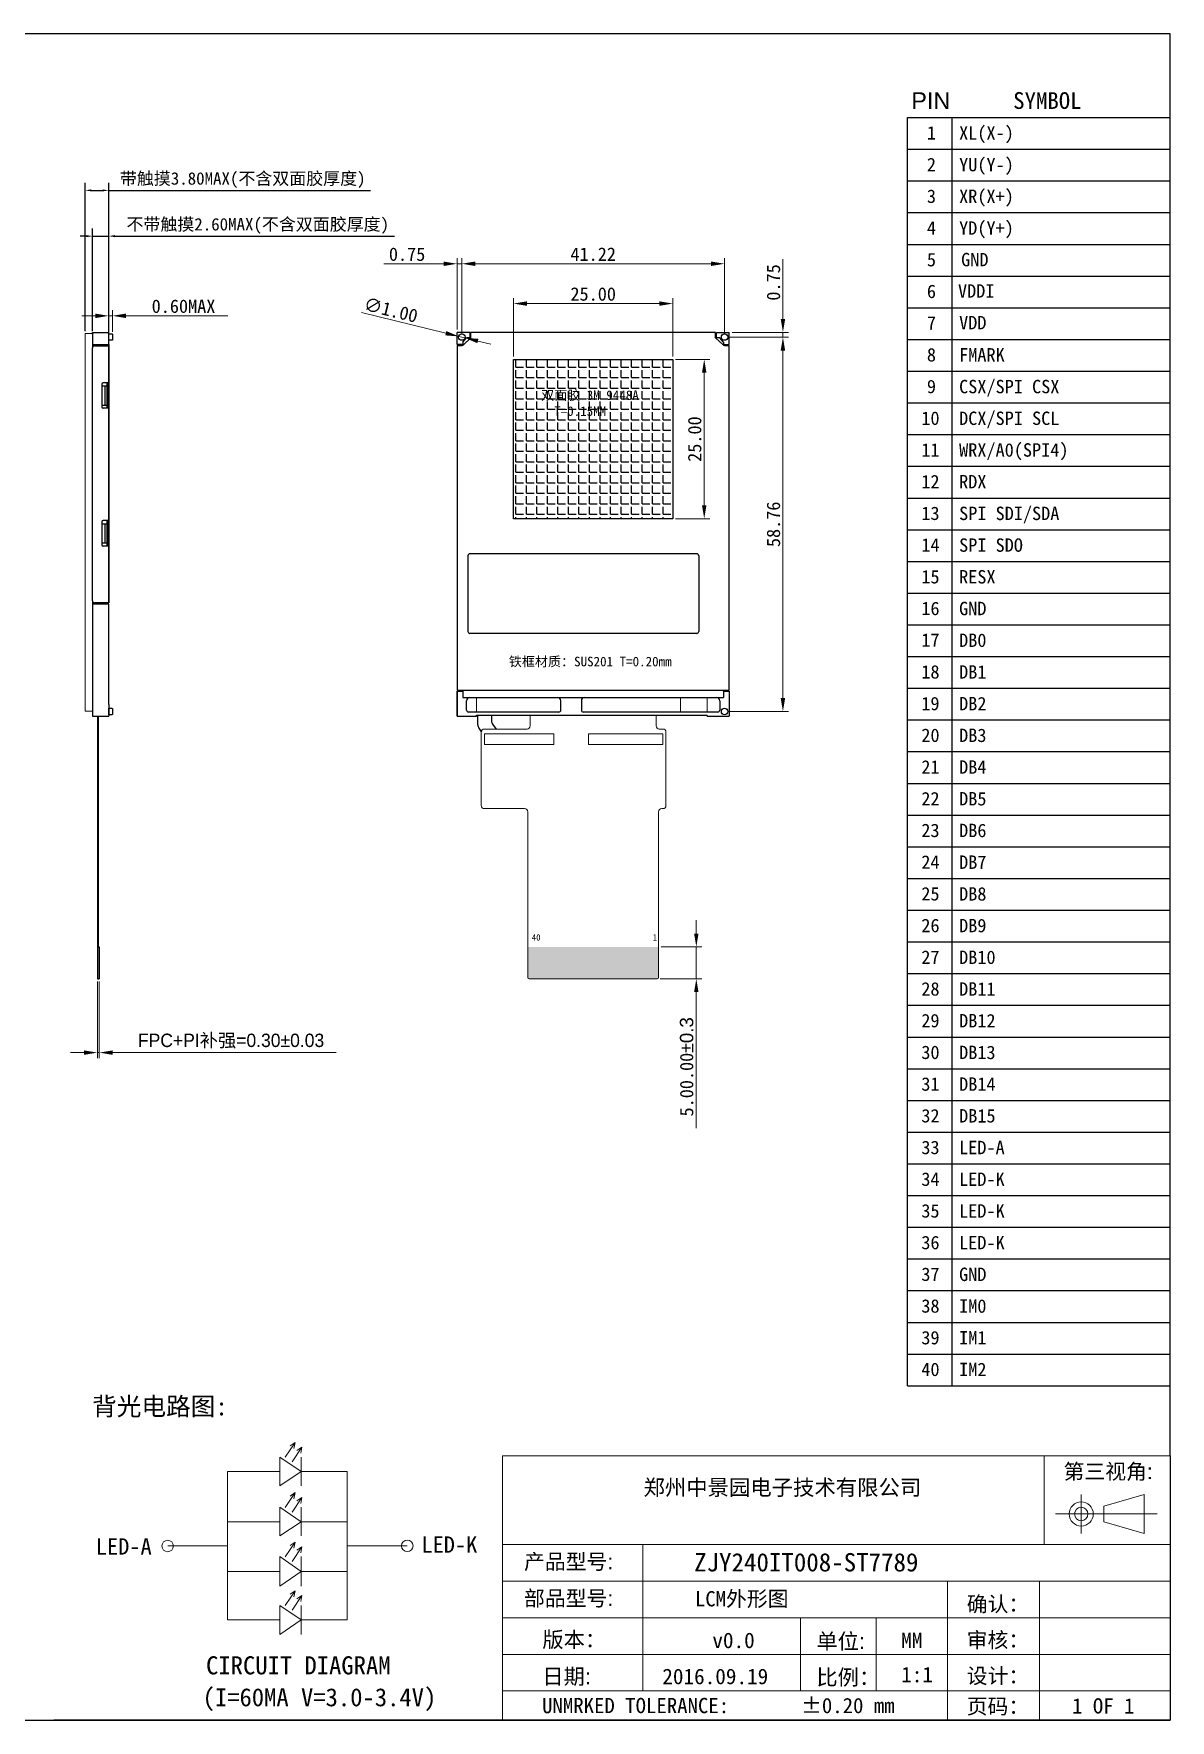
# Model space of a CAD drawing. Header units: millimetres. Extents: x 2512 to 2830, y -3152 to -2887.
# Drawn here: x 2651.6 to 2829.9, y -3151.7 to -2887 of the extents above; entities that cross this region are included whole.
import ezdxf

# ---------------------------------------------------------------- set-up
doc = ezdxf.new("R2010")
doc.units = ezdxf.units.MM
for name, color, linetype, lineweight in [('BL', 7, 'Continuous', 13), ('DIM', 3, 'Continuous', 13), ('面版', 41, 'Continuous', 9)]:
    doc.layers.add(name, color=color, linetype=linetype, lineweight=lineweight)
for name, color, linetype in [('SHADING TAPE', 42, 'Continuous'), ('标注', 3, 'Continuous'), ('铁框', 190, 'Continuous')]:
    doc.layers.add(name, color=color, linetype=linetype)
doc.styles.add('ROMANS', font='')
doc.styles.get("Standard").update_dxf_attribs({"font": ''})
doc.styles.add('WMF-宋体3', font='')
doc.styles.add('仿宋', font='')
doc.styles.add('宋体', font='')
doc.styles.add('普耐', font='simhei.ttf')
doc.styles.add('样式 1', font='arial.ttf')
doc.styles.get('ROMANS').set_extended_font_data('KaiTi_GB2312')
doc.styles.get('Standard').set_extended_font_data('KaiTi_GB2312')
doc.styles.get('WMF-宋体3').set_extended_font_data('SimSun', bold=True)
doc.styles.get('仿宋').set_extended_font_data('仿宋_GB2312')
doc.styles.get('宋体').set_extended_font_data('SimSun')
doc.dimstyles.new('STANDARDA', dxfattribs={"dimscale": 6.5, "dimtxt": 0.3, "dimasz": 0.15, "dimexe": 0.18, "dimexo": 0.0625, "dimgap": 0.05, "dimtad": 1, "dimzin": 0, "dimdsep": 46, "dimtxsty": 'Standard', "dimcen": 0, "dimadec": 0, "dimazin": 0, "dimtfac": 1, "dimtmove": 0, "dimatfit": 3, "dimfxl": 1, "dimtolj": 1, "dimtzin": 0, "dimarcsym": 0})
doc.dimstyles.new('SVA', dxfattribs={"dimscale": 0.7, "dimtxt": 3, "dimasz": 3, "dimexe": 1.25, "dimexo": 0.625, "dimtad": 1, "dimzin": 1, "dimdsep": 46, "dimtxsty": 'Standard', "dimcen": 3, "dimazin": 0, "dimtfac": 1, "dimtmove": 0, "dimatfit": 3, "dimfxl": 1, "dimlwd": 13, "dimlwe": 13, "dimarcsym": 0})

# ---------------------------------------------------------------- blocks, each defined once
blk = doc.blocks.new('*D77')
at = {"layer": 'Defpoints', "color": 0, "transparency": 16777216}
for p in [(2663.94, -2931.24), (2663.34, -2933.84), (2663.94, -2934.19)]:
    blk.add_point(p, dxfattribs=at)
at = {"layer": '铁框', "color": 0, "lineweight": 13, "transparency": 16777216}
for p, q in [((2663.34, -2933.4), (2663.34, -2930.36)), ((2663.94, -2933.75), (2663.94, -2930.36)), ((2661.24, -2931.24), (2659.14, -2931.24)), ((2663.34, -2931.24), (2663.94, -2931.24)), ((2666.04, -2931.24), (2682.02, -2931.24))]:
    blk.add_line(p, q, dxfattribs=at)
at = {"layer": '铁框', "color": 0, "transparency": 16777216}
for points in [[(2661.24, -2930.89), (2661.24, -2931.59), (2663.34, -2931.24)], [(2666.04, -2930.89), (2666.04, -2931.59), (2663.94, -2931.24)]]:
    blk.add_solid(points, dxfattribs=at)
at = {"layer": '铁框', "color": 3, "transparency": 16777216, "insert": (2675.08, -2929.75), "char_height": 2.1, "attachment_point": 5}
blk.add_mtext('0.60MAX', dxfattribs=at)
blk = doc.blocks.new('*D90')
at = {"layer": 'Defpoints', "color": 0, "transparency": 16777216}
for p in [(2663.34, -2918.73), (2660.79, -2934.06), (2663.34, -2934.58)]:
    blk.add_point(p, dxfattribs=at)
at = {"layer": 'DIM', "color": 0, "lineweight": -2, "transparency": 16777216}
for p, q in [((2659.82, -2918.73), (2658.84, -2918.73)), ((2660.79, -2933.66), (2660.79, -2917.56)), ((2660.79, -2918.73), (2663.34, -2918.73)), ((2663.34, -2934.17), (2663.34, -2917.56)), ((2664.32, -2918.73), (2708.17, -2918.73))]:
    blk.add_line(p, q, dxfattribs=at)
at = {"layer": 'DIM', "color": 0, "transparency": 16777216}
for points in [[(2659.82, -2918.57), (2659.82, -2918.9), (2660.79, -2918.73)], [(2664.32, -2918.57), (2664.32, -2918.9), (2663.34, -2918.73)]]:
    blk.add_solid(points, dxfattribs=at)
at = {"layer": 'DIM', "color": 0, "transparency": 16777216, "insert": (2686.73, -2917.13), "char_height": 1.95, "attachment_point": 5, "style": '宋体'}
blk.add_mtext('\\A1;不带触摸2.60MAX({\\fSimSun|b0|i0|c134|p54;不含双面胶厚度})', dxfattribs=at)
blk = doc.blocks.new('*D91')
at = {"layer": 'Defpoints', "color": 0, "transparency": 16777216}
for p in [(2663.34, -2911.55), (2659.64, -2934.05), (2663.34, -2934.05)]:
    blk.add_point(p, dxfattribs=at)
at = {"layer": 'DIM', "color": 0, "lineweight": -2, "transparency": 16777216}
for p, q in [((2659.64, -2933.65), (2659.64, -2910.38)), ((2660.62, -2911.55), (2662.37, -2911.55)), ((2663.34, -2933.65), (2663.34, -2910.38)), ((2663.34, -2911.55), (2704.42, -2911.55))]:
    blk.add_line(p, q, dxfattribs=at)
at = {"layer": 'DIM', "color": 0, "transparency": 16777216}
for points in [[(2660.62, -2911.39), (2660.62, -2911.71), (2659.64, -2911.55)], [(2662.37, -2911.39), (2662.37, -2911.71), (2663.34, -2911.55)]]:
    blk.add_solid(points, dxfattribs=at)
at = {"layer": 'DIM', "color": 0, "transparency": 16777216, "insert": (2684.37, -2909.94), "char_height": 1.95, "attachment_point": 5, "style": '宋体'}
blk.add_mtext('\\A1;带触摸3.80MAX({\\fSimSun|b0|i0|c134|p54;不含双面胶厚度)}', dxfattribs=at)
blk = doc.blocks.new('*D107')
at = {"layer": 'Defpoints', "color": 0, "transparency": 16777216}
for p in [(2749.61, -3030.3), (2749.41, -3035.3), (2755.54, -3035.3)]:
    blk.add_point(p, dxfattribs=at)
at = {"layer": '铁框', "color": 0, "lineweight": 13, "transparency": 16777216}
for p, q in [((2755.54, -3028.2), (2755.54, -3026.1)), ((2750.05, -3030.3), (2756.41, -3030.3)), ((2755.54, -3030.3), (2755.54, -3035.3)), ((2749.85, -3035.3), (2756.41, -3035.3)), ((2755.54, -3037.4), (2755.54, -3058.75))]:
    blk.add_line(p, q, dxfattribs=at)
at = {"layer": '铁框', "color": 0, "transparency": 16777216}
for points in [[(2755.19, -3028.2), (2755.89, -3028.2), (2755.54, -3030.3)], [(2755.19, -3037.4), (2755.89, -3037.4), (2755.54, -3035.3)]]:
    blk.add_solid(points, dxfattribs=at)
at = {"layer": '铁框', "color": 3, "transparency": 16777216, "insert": (2754.03, -3049.12), "char_height": 2.1, "attachment_point": 5, "rotation": 90}
blk.add_mtext('5.00.00{\\f@Dotum|b0|i0|c0|p34;%%P\\fArial|b0|i0|c0|p32;0.3}', dxfattribs=at)
blk = doc.blocks.new('*D108')
at = {"layer": 'Defpoints', "color": 0, "transparency": 16777216}
for p in [(2661.56, -3035.3), (2661.86, -3035.3), (2661.86, -3046.89)]:
    blk.add_point(p, dxfattribs=at)
at = {"layer": '铁框', "color": 0, "lineweight": 13, "transparency": 16777216}
for p, q in [((2661.56, -3035.73), (2661.56, -3047.76)), ((2661.86, -3035.73), (2661.86, -3047.76)), ((2659.46, -3046.89), (2657.36, -3046.89)), ((2661.56, -3046.89), (2661.86, -3046.89)), ((2663.96, -3046.89), (2699.02, -3046.89))]:
    blk.add_line(p, q, dxfattribs=at)
at = {"layer": '铁框', "color": 0, "transparency": 16777216}
for points in [[(2659.46, -3046.54), (2659.46, -3047.24), (2661.56, -3046.89)], [(2663.96, -3046.54), (2663.96, -3047.24), (2661.86, -3046.89)]]:
    blk.add_solid(points, dxfattribs=at)
at = {"layer": '铁框', "color": 3, "transparency": 16777216, "insert": (2682.54, -3045.09), "char_height": 2.1, "attachment_point": 5}
blk.add_mtext('{\\f@Dotum|b0|i0|c0|p34;FPC+PI\\fSimSun|b0|i0|c134|p2;补强\\f@Dotum|b0|i0|c0|p34;=\\f@Dotum|b0|i0|c134|p34;0.30\\f@Dotum|b0|i0|c0|p34;%%P0.03}', dxfattribs=at)
blk = doc.blocks.new('*D109')
at = {"layer": 'Defpoints', "color": 0, "transparency": 16777216}
for p in [(2759.97, -2923.07), (2718.75, -2934.59), (2759.97, -2934.59)]:
    blk.add_point(p, dxfattribs=at)
at = {"layer": '铁框', "color": 0, "lineweight": 13, "transparency": 16777216}
for p, q in [((2718.75, -2934.15), (2718.75, -2922.19)), ((2759.97, -2934.15), (2759.97, -2922.19)), ((2720.85, -2923.07), (2757.87, -2923.07))]:
    blk.add_line(p, q, dxfattribs=at)
at = {"layer": '铁框', "color": 0, "transparency": 16777216}
for points in [[(2720.85, -2922.72), (2720.85, -2923.42), (2718.75, -2923.07)], [(2757.87, -2922.72), (2757.87, -2923.42), (2759.97, -2923.07)]]:
    blk.add_solid(points, dxfattribs=at)
at = {"layer": '铁框', "color": 3, "transparency": 16777216, "insert": (2739.36, -2921.58), "char_height": 2.1, "attachment_point": 5}
blk.add_mtext('41.22', dxfattribs=at)
blk = doc.blocks.new('*D110')
at = {"layer": 'Defpoints', "color": 0, "transparency": 16777216}
for p in [(2759.97, -2934.59), (2759.97, -2993.35), (2769.13, -2993.35)]:
    blk.add_point(p, dxfattribs=at)
at = {"layer": '铁框', "color": 0, "lineweight": 13, "transparency": 16777216}
for p, q in [((2760.41, -2934.59), (2770.01, -2934.59)), ((2769.13, -2936.69), (2769.13, -2991.25)), ((2760.41, -2993.35), (2770.01, -2993.35))]:
    blk.add_line(p, q, dxfattribs=at)
at = {"layer": '铁框', "color": 0, "transparency": 16777216}
for points in [[(2768.78, -2936.69), (2769.48, -2936.69), (2769.13, -2934.59)], [(2768.78, -2991.25), (2769.48, -2991.25), (2769.13, -2993.35)]]:
    blk.add_solid(points, dxfattribs=at)
at = {"layer": '铁框', "color": 3, "transparency": 16777216, "insert": (2767.65, -2963.97), "char_height": 2.1, "attachment_point": 5, "rotation": 90}
blk.add_mtext('58.76', dxfattribs=at)
blk = doc.blocks.new('*D111')
at = {"layer": 'Defpoints', "color": 0, "transparency": 16777216}
for p in [(2718, -2923.07), (2718, -2933.84), (2718.75, -2934.59)]:
    blk.add_point(p, dxfattribs=at)
at = {"layer": '铁框', "color": 0, "lineweight": 13, "transparency": 16777216}
for p, q in [((2718, -2933.4), (2718, -2922.19)), ((2718.75, -2934.15), (2718.75, -2922.19)), ((2715.9, -2923.07), (2706.52, -2923.07)), ((2718.75, -2923.07), (2718, -2923.07)), ((2720.85, -2923.07), (2722.95, -2923.07))]:
    blk.add_line(p, q, dxfattribs=at)
at = {"layer": '铁框', "color": 0, "transparency": 16777216}
for points in [[(2715.9, -2922.72), (2715.9, -2923.42), (2718, -2923.07)], [(2720.85, -2922.72), (2720.85, -2923.42), (2718.75, -2923.07)]]:
    blk.add_solid(points, dxfattribs=at)
at = {"layer": '铁框', "color": 3, "transparency": 16777216, "insert": (2710.16, -2921.58), "char_height": 2.1, "attachment_point": 5}
blk.add_mtext('0.75', dxfattribs=at)
blk = doc.blocks.new('*D112')
at = {"layer": 'Defpoints', "color": 0, "transparency": 16777216}
for p in [(2759.97, -2934.59), (2760.72, -2933.84), (2769.13, -2934.59)]:
    blk.add_point(p, dxfattribs=at)
at = {"layer": '铁框', "color": 0, "lineweight": 13, "transparency": 16777216}
for p, q in [((2769.13, -2931.74), (2769.13, -2922.36)), ((2760.41, -2934.59), (2770.01, -2934.59)), ((2761.16, -2933.84), (2770.01, -2933.84)), ((2769.13, -2934.59), (2769.13, -2933.84)), ((2769.13, -2936.69), (2769.13, -2938.79))]:
    blk.add_line(p, q, dxfattribs=at)
at = {"layer": '铁框', "color": 0, "transparency": 16777216}
for points in [[(2768.78, -2931.74), (2769.48, -2931.74), (2769.13, -2933.84)], [(2768.78, -2936.69), (2769.48, -2936.69), (2769.13, -2934.59)]]:
    blk.add_solid(points, dxfattribs=at)
at = {"layer": '铁框', "color": 3, "transparency": 16777216, "insert": (2767.65, -2926), "char_height": 2.1, "attachment_point": 5, "rotation": 90}
blk.add_mtext('0.75', dxfattribs=at)
blk = doc.blocks.new('*D113')
at = {"layer": 'Defpoints', "color": 0, "transparency": 16777216}
for p in [(2718.26, -2934.47), (2719.23, -2934.7)]:
    blk.add_point(p, dxfattribs=at)
at = {"layer": '铁框', "color": 0, "lineweight": 13, "transparency": 16777216}
for p, q in [((2702.99, -2930.74), (2716.22, -2933.97)), ((2719.23, -2934.7), (2718.26, -2934.47)), ((2721.27, -2935.2), (2723.31, -2935.7))]:
    blk.add_line(p, q, dxfattribs=at)
at = {"layer": '铁框', "color": 0, "transparency": 16777216}
for points in [[(2716.31, -2933.63), (2716.14, -2934.31), (2718.26, -2934.47)], [(2721.36, -2934.86), (2721.19, -2935.54), (2719.23, -2934.7)]]:
    blk.add_solid(points, dxfattribs=at)
at = {"layer": '铁框', "color": 3, "transparency": 16777216, "insert": (2707.61, -2930.33), "char_height": 2.1, "attachment_point": 5, "rotation": 346.2734}
blk.add_mtext('∅1.00', dxfattribs=at)
blk = doc.blocks.new('*D114')
at = {"layer": 'Defpoints', "color": 0, "transparency": 16777216}
for p in [(2751.86, -2929.32), (2726.86, -2938.09), (2751.86, -2938.09)]:
    blk.add_point(p, dxfattribs=at)
at = {"layer": '铁框', "color": 0, "lineweight": 13, "transparency": 16777216}
for p, q in [((2726.86, -2937.65), (2726.86, -2928.45)), ((2728.96, -2929.32), (2749.76, -2929.32)), ((2751.86, -2937.65), (2751.86, -2928.45))]:
    blk.add_line(p, q, dxfattribs=at)
at = {"layer": '铁框', "color": 0, "transparency": 16777216}
for points in [[(2728.96, -2928.97), (2728.96, -2929.67), (2726.86, -2929.32)], [(2749.76, -2928.97), (2749.76, -2929.67), (2751.86, -2929.32)]]:
    blk.add_solid(points, dxfattribs=at)
at = {"layer": '铁框', "color": 3, "transparency": 16777216, "insert": (2739.36, -2927.83), "char_height": 2.1, "attachment_point": 5}
blk.add_mtext('25.00', dxfattribs=at)
blk = doc.blocks.new('*D115')
at = {"layer": 'Defpoints', "color": 0, "transparency": 16777216}
for p in [(2751.86, -2938.09), (2751.86, -2963.09), (2756.78, -2963.09)]:
    blk.add_point(p, dxfattribs=at)
at = {"layer": '铁框', "color": 0, "lineweight": 13, "transparency": 16777216}
for p, q in [((2752.3, -2938.09), (2757.65, -2938.09)), ((2756.78, -2940.19), (2756.78, -2960.99)), ((2752.3, -2963.09), (2757.65, -2963.09))]:
    blk.add_line(p, q, dxfattribs=at)
at = {"layer": '铁框', "color": 0, "transparency": 16777216}
for points in [[(2756.43, -2940.19), (2757.13, -2940.19), (2756.78, -2938.09)], [(2756.43, -2960.99), (2757.13, -2960.99), (2756.78, -2963.09)]]:
    blk.add_solid(points, dxfattribs=at)
at = {"layer": '铁框', "color": 3, "transparency": 16777216, "insert": (2755.29, -2950.59), "char_height": 2.1, "attachment_point": 5, "rotation": 90}
blk.add_mtext('25.00', dxfattribs=at)

msp = doc.modelspace()

# ---------------------------------------------------------------- hatches: boundary and pattern name
h = msp.add_hatch()
h.set_pattern_fill('ANGLE', color=2, scale=6, style=0)
h.set_pattern_definition([(0, (402.3765, 30890.6509), (0, 1.65), [1.2, -0.45]), (90, (402.3765, 30890.6509), (-1.65, 1e-16), [1.2, -0.45])])
h.paths.add_polyline_path([(2751.858, -2963.086), (2751.858, -2938.086), (2726.858, -2938.086), (2726.858, -2963.086)])
h.paths.add_polyline_path([(2730.82, -2942.573), (2747.445, -2942.573), (2747.445, -2947.589), (2730.82, -2947.589)], flags=24)
at = {"layer": 'SHADING TAPE'}
msp.add_hatch(color=256, dxfattribs=at).paths.add_polyline_path([(2661.564, -3035.296), (2661.864, -3035.296), (2661.864, -3030.296), (2661.564, -3030.296)])
at = {"layer": '面版'}
msp.add_hatch(color=2, dxfattribs=at).paths.add_polyline_path([(2749.408, -3035.296, 0.4142136), (2749.608, -3035.096), (2749.608, -3030.296), (2729.108, -3030.296), (2729.108, -3035.096, 0.4142136), (2729.308, -3035.296)])

# ---------------------------------------------------------------- linework, layer by layer
for p, q in [((2788.689, -2900.12), (2829.904, -2900.12)), ((2788.689, -3064.349), (2788.689, -2900.12)), ((2795.645, -2900.12), (2795.645, -3064.349)), ((2788.689, -2905.096), (2829.904, -2905.096)), ((2788.689, -2910.073), (2829.904, -2910.073)), ((2788.689, -2915.049), (2829.904, -2915.049)), ((2788.689, -2920.026), (2829.904, -2920.026)), ((2788.689, -2925.003), (2829.904, -2925.003)), ((2788.689, -2929.979), (2829.904, -2929.979)), ((2788.689, -3099.185), (2788.689, -2929.979)), ((2795.645, -2929.985), (2795.645, -3099.185)), ((2660.794, -2933.836), (2663.344, -2933.836)), ((2660.794, -2933.836), (2660.794, -2936.242)), ((2660.794, -2934.126), (2660.794, -2933.836)), ((2660.794, -2935.743), (2663.344, -2935.743)), ((2660.794, -2935.743), (2663.344, -2935.743)), ((2663.114, -2935.943), (2663.114, -2935.743)), ((2663.344, -2935.743), (2663.344, -2933.836)), ((2663.344, -2934.636), (2663.344, -2934.636)), ((2720.034, -2933.836), (2717.998, -2933.836)), ((2720.034, -2933.836), (2717.998, -2933.836)), ((2720.034, -2933.836), (2717.998, -2933.836)), ((2717.998, -2935.743), (2717.998, -2933.836)), ((2720.034, -2933.836), (2717.998, -2933.836)), ((2717.998, -2935.743), (2717.998, -2933.836)), ((2720.034, -2933.836), (2717.998, -2933.836)), ((2718.898, -2935.743), (2717.998, -2935.743)), ((2718.248, -2935.743), (2717.998, -2935.743)), ((2718.248, -2935.743), (2718.248, -2935.893)), ((2718.898, -2935.378), (2718.898, -2935.868)), ((2720.184, -2934.686), (2719.501, -2934.686)), ((2720.034, -2934.686), (2720.034, -2933.836)), ((2720.034, -2934.086), (2720.034, -2933.836)), ((2720.184, -2934.086), (2720.034, -2934.086)), ((2758.682, -2934.086), (2758.532, -2934.086)), ((2759.215, -2934.686), (2758.532, -2934.686)), ((2758.682, -2934.686), (2758.682, -2933.836)), ((2758.682, -2933.836), (2760.718, -2933.836)), ((2758.682, -2934.086), (2758.682, -2933.836)), ((2758.682, -2933.836), (2760.718, -2933.836)), ((2759.818, -2935.378), (2759.818, -2935.868)), ((2759.818, -2935.743), (2760.718, -2935.743)), ((2760.468, -2935.743), (2760.468, -2935.893)), ((2760.468, -2935.743), (2760.718, -2935.743)), ((2760.718, -2935.743), (2760.718, -2933.836)), ((2760.718, -2935.743), (2760.718, -2933.836)), ((2788.689, -2934.956), (2829.904, -2934.956)), ((2663.344, -2976.276), (2663.344, -2935.943)), ((2788.689, -2939.933), (2829.904, -2939.933)), ((2662.254, -2942.245), (2662.254, -2945.245)), ((2662.254, -2942.245), (2663.114, -2942.245)), ((2662.754, -2942.245), (2662.754, -2945.245)), ((2663.114, -2945.745), (2663.114, -2941.745)), ((2663.114, -2942.245), (2663.114, -2945.245)), ((2662.254, -2945.245), (2663.114, -2945.245)), ((2788.689, -2944.909), (2829.904, -2944.909)), ((2788.689, -2949.886), (2829.904, -2949.886)), ((2788.689, -2954.863), (2829.904, -2954.863)), ((2788.689, -2959.839), (2829.904, -2959.839)), ((2662.254, -2963.887), (2662.254, -2966.887)), ((2662.254, -2963.887), (2663.114, -2963.887)), ((2662.754, -2963.887), (2662.754, -2966.887)), ((2663.114, -2967.387), (2663.114, -2963.387)), ((2663.114, -2963.887), (2663.114, -2966.887)), ((2788.689, -2964.816), (2829.904, -2964.816)), ((2662.254, -2966.887), (2663.114, -2966.887)), ((2788.702, -2969.792), (2829.904, -2969.792)), ((2788.689, -2974.769), (2829.904, -2974.769)), ((2660.794, -2975.976), (2660.794, -2994.099)), ((2663.344, -2976.476), (2660.794, -2976.476)), ((2663.114, -2976.476), (2663.114, -2976.276)), ((2663.344, -2992.246), (2663.344, -2976.476)), ((2788.689, -2979.746), (2829.904, -2979.746)), ((2788.689, -2984.722), (2829.904, -2984.722)), ((2717.998, -2990.176), (2717.998, -2994.096)), ((2717.998, -2994.096), (2717.998, -2990.176)), ((2718.248, -2990.026), (2718.248, -2990.176)), ((2718.898, -2990.026), (2718.898, -2991.176)), ((2720.002, -2991.176), (2733.781, -2991.176)), ((2738.001, -2991.176), (2758.718, -2991.176)), ((2759.818, -2990.026), (2759.818, -2991.176)), ((2760.468, -2990.026), (2760.468, -2990.176)), ((2760.718, -2990.176), (2760.718, -2994.096)), ((2760.718, -2990.176), (2760.718, -2994.096)), ((2788.689, -2989.699), (2829.904, -2989.699)), ((2663.344, -2992.246), (2663.344, -2994.096)), ((2719.502, -2993.146), (2719.502, -2991.676)), ((2719.502, -2993.146), (2719.502, -2991.676)), ((2733.981, -2993.446), (2719.802, -2993.446)), ((2733.981, -2993.446), (2719.802, -2993.446)), ((2721.038, -2993.946), (2757.218, -2993.946)), ((2721.038, -2993.946), (2757.218, -2993.946)), ((2734.281, -2993.146), (2734.281, -2991.676)), ((2734.281, -2993.146), (2734.281, -2991.676)), ((2737.501, -2991.676), (2737.501, -2993.146)), ((2737.501, -2991.676), (2737.501, -2993.146)), ((2758.918, -2993.446), (2737.801, -2993.446)), ((2758.918, -2993.446), (2737.801, -2993.446)), ((2759.218, -2991.676), (2759.218, -2993.146)), ((2759.218, -2991.676), (2759.218, -2993.146)), ((2660.794, -2994.099), (2663.344, -2994.096)), ((2717.998, -2994.096), (2721.038, -2994.096)), ((2717.998, -2994.096), (2721.038, -2994.096)), ((2757.218, -2994.096), (2760.718, -2994.096)), ((2757.218, -2994.096), (2760.718, -2994.096)), ((2788.689, -2994.676), (2829.904, -2994.676)), ((2788.689, -2999.652), (2829.904, -2999.652)), ((2788.689, -3004.629), (2829.904, -3004.629)), ((2788.689, -3009.606), (2829.904, -3009.606)), ((2788.689, -3014.582), (2829.904, -3014.582)), ((2788.689, -3019.559), (2829.904, -3019.559)), ((2788.689, -3024.536), (2829.904, -3024.536)), ((2788.689, -3029.512), (2829.904, -3029.512)), ((2788.689, -3034.489), (2829.904, -3034.489)), ((2788.689, -3039.465), (2829.904, -3039.465)), ((2788.689, -3044.442), (2829.904, -3044.442)), ((2788.689, -3049.419), (2829.904, -3049.419)), ((2788.689, -3054.395), (2829.904, -3054.395)), ((2788.689, -3059.372), (2829.904, -3059.372)), ((2788.689, -3064.349), (2829.904, -3064.349)), ((2788.689, -3069.325), (2829.904, -3069.325)), ((2788.689, -3074.302), (2829.904, -3074.302)), ((2788.689, -3079.279), (2829.904, -3079.279)), ((2788.689, -3084.255), (2829.904, -3084.255)), ((2788.689, -3089.232), (2829.904, -3089.232)), ((2788.689, -3094.208), (2829.904, -3094.208)), ((2788.689, -3099.185), (2829.904, -3099.185))]:
    msp.add_line(p, q)
at = {"color": 6, "linetype": 'Continuous'}
for p, q in [((2663.144, -2935.943), (2663.144, -2935.743)), ((2663.344, -2935.743), (2663.344, -2976.276)), ((2660.794, -2975.976), (2660.794, -2936.243)), ((2661.094, -2935.943), (2663.344, -2935.943)), ((2662.254, -2941.945), (2662.254, -2945.545)), ((2663.344, -2941.745), (2662.454, -2941.745)), ((2663.144, -2945.745), (2663.144, -2941.745)), ((2663.344, -2945.745), (2662.454, -2945.745)), ((2662.254, -2963.587), (2662.254, -2967.187)), ((2663.344, -2963.387), (2662.454, -2963.387)), ((2663.144, -2967.387), (2663.144, -2963.387)), ((2663.344, -2967.387), (2662.454, -2967.387)), ((2719.698, -2968.896), (2719.698, -2980.796)), ((2755.618, -2968.596), (2719.998, -2968.596)), ((2755.918, -2968.896), (2755.918, -2980.796)), ((2663.344, -2976.276), (2661.094, -2976.276)), ((2755.618, -2981.096), (2719.998, -2981.096))]:
    msp.add_line(p, q, dxfattribs=at)
at = {"color": 6}
for p, q in [((2720.184, -2934.686), (2720.184, -2933.836)), ((2758.532, -2934.686), (2758.532, -2933.836))]:
    msp.add_line(p, q, dxfattribs=at)
at = {"color": 30, "linetype": 'Continuous'}
for p, q in [((2721.268, -2995.417), (2721.268, -2993.946)), ((2723.412, -2993.946), (2723.412, -2994.809)), ((2721.42, -2995.947), (2721.809, -2996.568)), ((2723.564, -2995.339), (2724.117, -2996.096))]:
    msp.add_line(p, q, dxfattribs=at)
at = {"color": 0, "lineweight": 0}
for p, q in [((2693.525, -3112.658), (2690.187, -3110.37)), ((2690.187, -3110.37), (2690.187, -3114.908)), ((2691.042, -3110.406), (2692.584, -3108.069)), ((2692.584, -3108.069), (2691.788, -3108.616)), ((2692.119, -3111.149), (2693.661, -3108.812)), ((2692.584, -3108.069), (2692.394, -3109.016)), ((2693.661, -3108.812), (2692.865, -3109.359)), ((2693.661, -3108.812), (2693.471, -3109.759)), ((2693.525, -3114.908), (2693.525, -3110.37)), ((2690.187, -3112.658), (2681.973, -3112.658)), ((2681.973, -3112.658), (2681.973, -3135.938)), ((2690.187, -3114.908), (2693.525, -3112.658)), ((2693.525, -3112.658), (2697.388, -3112.658)), ((2697.163, -3112.658), (2700.738, -3112.658)), ((2700.738, -3112.658), (2700.738, -3135.938)), ((2693.525, -3120.547), (2690.187, -3118.259)), ((2690.187, -3118.259), (2690.187, -3122.76)), ((2691.042, -3118.295), (2692.584, -3115.958)), ((2692.584, -3115.958), (2691.788, -3116.505)), ((2692.119, -3119.038), (2693.661, -3116.701)), ((2692.584, -3115.958), (2692.394, -3116.905)), ((2693.661, -3116.701), (2692.865, -3117.248)), ((2693.661, -3116.701), (2693.471, -3117.648)), ((2693.525, -3122.76), (2693.525, -3118.259)), ((2690.187, -3120.547), (2681.973, -3120.547)), ((2690.187, -3122.76), (2693.525, -3120.547)), ((2693.525, -3120.547), (2697.388, -3120.547)), ((2697.163, -3120.547), (2700.738, -3120.547)), ((2691.042, -3126.045), (2692.584, -3123.707)), ((2692.584, -3123.707), (2691.788, -3124.254)), ((2692.584, -3123.707), (2692.394, -3124.654)), ((2681.973, -3124.333), (2672.595, -3124.333)), ((2693.525, -3128.334), (2690.187, -3126.008)), ((2690.187, -3126.008), (2690.187, -3130.622)), ((2692.119, -3126.788), (2693.661, -3124.451)), ((2693.661, -3124.451), (2692.865, -3124.998)), ((2693.661, -3124.451), (2693.471, -3125.398)), ((2693.525, -3130.622), (2693.525, -3126.008)), ((2700.738, -3124.298), (2710.188, -3124.298)), ((2690.187, -3128.334), (2681.973, -3128.334)), ((2690.187, -3130.622), (2693.525, -3128.334)), ((2693.525, -3128.334), (2697.388, -3128.334)), ((2697.163, -3128.334), (2700.738, -3128.334)), ((2691.042, -3133.687), (2692.584, -3131.35)), ((2692.584, -3131.35), (2691.788, -3131.897)), ((2692.584, -3131.35), (2692.394, -3132.296)), ((2693.525, -3135.938), (2690.187, -3133.651)), ((2690.187, -3133.651), (2690.187, -3138.226)), ((2692.119, -3134.43), (2693.661, -3132.093)), ((2693.661, -3132.093), (2692.865, -3132.64)), ((2693.661, -3132.093), (2693.471, -3133.04)), ((2693.525, -3138.226), (2693.525, -3133.651)), ((2690.187, -3135.938), (2681.973, -3135.938)), ((2690.187, -3138.226), (2693.525, -3135.938)), ((2693.525, -3135.938), (2697.388, -3135.938)), ((2697.163, -3135.938), (2700.738, -3135.938))]:
    msp.add_line(p, q, dxfattribs=at)
at = {"lineweight": 9}
for p, q in [((2725.114, -3110.205), (2829.904, -3110.205)), ((2725.114, -3110.205), (2725.114, -3151.688)), ((2810.103, -3124.098), (2810.103, -3110.205)), ((2815.932, -3116.253), (2815.932, -3122.367)), ((2811.875, -3119.31), (2827.856, -3119.31)), ((2725.114, -3124.098), (2829.904, -3124.098)), ((2747.139, -3124.098), (2747.139, -3147.09)), ((2725.114, -3129.846), (2829.904, -3129.846)), ((2794.945, -3151.688), (2794.945, -3129.846)), ((2809.384, -3151.688), (2809.384, -3129.846)), ((2725.114, -3135.594), (2829.904, -3135.594)), ((2771.879, -3135.594), (2771.879, -3147.09)), ((2783.771, -3135.594), (2783.771, -3147.09)), ((2725.114, -3141.342), (2829.904, -3141.342)), ((2725.114, -3147.09), (2829.904, -3147.09))]:
    msp.add_line(p, q, dxfattribs=at)
at = {"color": 1}
for points in [[(2663.344, -2934.086), (2663.844, -2934.086, -0.4142136), (2663.944, -2934.186), (2663.944, -2934.986, -0.4142136), (2663.844, -2935.086), (2663.344, -2935.086)], [(2663.344, -2992.846), (2663.844, -2992.846, -0.4142136), (2663.944, -2992.946), (2663.944, -2993.746, -0.4142136), (2663.844, -2993.846), (2663.344, -2993.846)]]:
    msp.add_lwpolyline(points, format="xyb", close=True, dxfattribs=at)
at = {"color": 2}
msp.add_lwpolyline([(2726.858, -2938.086), (2751.858, -2938.086), (2751.858, -2963.086), (2726.858, -2963.086)], close=True, dxfattribs=at)
at = {"lineweight": 9}
msp.add_lwpolyline([(2825.813, -3116.253), (2825.813, -3122.367), (2819.496, -3120.557), (2819.496, -3118.063)], close=True, dxfattribs=at)
at = {"color": 1}
for centre in [(2718.748, -2934.586), (2759.968, -2934.586), (2759.968, -2993.346)]:
    msp.add_circle(centre, 0.5, dxfattribs=at)
at = {"lineweight": 9}
for radius in [1.893, 1.054]:
    msp.add_circle((2815.932, -3119.31), radius, dxfattribs=at)
at = {"color": 0, "lineweight": 0}
for centre in [(2672.595, -3124.333), (2710.188, -3124.298)]:
    msp.add_circle(centre, 0.905, dxfattribs=at)
at = {"color": 6, "linetype": 'Continuous'}
for centre, radius, start, end in [((2661.094, -2936.243), 0.3, 90, 179.99986), ((2662.454, -2941.945), 0.2, 90, 180), ((2662.454, -2945.545), 0.2, 180, 270), ((2662.454, -2963.587), 0.2, 90, 180), ((2662.454, -2967.187), 0.2, 180, 270), ((2719.998, -2968.896), 0.3, 90, 180), ((2755.618, -2968.896), 0.3, 0, 90), ((2661.094, -2975.976), 0.3, 179.99986, 270), ((2719.998, -2980.796), 0.3, 180, 270), ((2755.618, -2980.796), 0.3, 270, 0)]:
    msp.add_arc(centre, radius, start, end, dxfattribs=at)
for centre, radius, start, end in [((2720.002, -2991.676), 0.5, 90, 180), ((2720.002, -2991.676), 0.5, 90, 180), ((2733.781, -2991.676), 0.5, 0, 90), ((2733.781, -2991.676), 0.5, 0, 90), ((2738.001, -2991.676), 0.5, 90, 180), ((2738.001, -2991.676), 0.5, 90, 180), ((2758.718, -2991.676), 0.5, 0, 90), ((2719.802, -2993.146), 0.3, 180, 270), ((2719.802, -2993.146), 0.3, 180, 270), ((2733.981, -2993.146), 0.3, 270, 0), ((2733.981, -2993.146), 0.3, 270, 0), ((2737.801, -2993.146), 0.3, 180, 270), ((2737.801, -2993.146), 0.3, 180, 270), ((2758.918, -2993.146), 0.3, 270, 0), ((2758.918, -2993.146), 0.3, 270, 0)]:
    msp.add_arc(centre, radius, start, end)
at = {"color": 30, "linetype": 'Continuous'}
for centre in [(2722.268, -2995.417), (2724.412, -2994.809)]:
    msp.add_arc(centre, 1, 180, 212.01878, dxfattribs=at)
at = {"layer": 'BL', "color": 7}
for p, q in [((2659.644, -2934.036), (2659.644, -2993.296)), ((2659.644, -2934.036), (2660.794, -2934.036)), ((2721.038, -2991.176), (2721.038, -2993.446)), ((2721.038, -2991.176), (2721.038, -2993.446)), ((2757.218, -2991.176), (2757.218, -2993.446)), ((2757.218, -2991.176), (2757.218, -2993.446)), ((2659.644, -2993.296), (2660.794, -2993.296)), ((2721.038, -2993.946), (2721.038, -2994.096)), ((2757.218, -2993.946), (2757.218, -2994.096))]:
    msp.add_line(p, q, dxfattribs=at)
at = {"layer": 'BL'}
msp.add_line((2759.006, -2933.836), (2760.718, -2933.836), dxfattribs=at)
at = {"layer": 'BL', "color": 0}
msp.add_line((2753.058, -2991.176), (2753.058, -2993.446), dxfattribs=at)
at = {"layer": 'SHADING TAPE'}
for p, q in [((2661.564, -2994.096), (2661.564, -3035.296)), ((2661.694, -2994.096), (2661.694, -3030.296)), ((2661.564, -3030.296), (2661.864, -3030.296)), ((2661.864, -3030.296), (2661.864, -3035.296)), ((2661.564, -3035.296), (2661.864, -3035.296))]:
    msp.add_line(p, q, dxfattribs=at)
at = {"layer": '标注', "color": 7}
for p, q in [((2718.898, -2935.378), (2719.501, -2934.686)), ((2759.818, -2935.378), (2759.215, -2934.686)), ((2718.898, -2991.176), (2759.818, -2991.176))]:
    msp.add_line(p, q, dxfattribs=at)
at = {"layer": '标注', "color": 6}
for p, q in [((2718.985, -2935.811), (2720.184, -2934.686)), ((2758.532, -2933.836), (2720.184, -2933.836)), ((2758.532, -2934.686), (2759.731, -2935.811)), ((2717.998, -2935.893), (2718.779, -2935.893)), ((2717.998, -2935.893), (2717.998, -2990.026)), ((2759.937, -2935.893), (2760.718, -2935.893)), ((2760.718, -2990.026), (2760.718, -2935.893)), ((2717.998, -2990.026), (2760.718, -2990.026))]:
    msp.add_line(p, q, dxfattribs=at)
at = {"layer": '标注', "color": 0}
for p, q in [((2717.998, -2990.176), (2718.898, -2990.176)), ((2759.818, -2990.176), (2760.718, -2990.176)), ((2721.038, -2994.096), (2721.038, -2993.946)), ((2757.218, -2994.096), (2757.218, -2993.946))]:
    msp.add_line(p, q, dxfattribs=at)
at = {"layer": '标注', "color": 6}
for centre, start, end in [((2718.779, -2935.593), 270, 313.17732), ((2759.937, -2935.593), 226.82268, 270)]:
    msp.add_arc(centre, 0.3, start, end, dxfattribs=at)
at = {"layer": '铁框', "color": 3}
for p, q in [((2829.904, -3110.205), (2829.904, -3151.688)), ((2829.904, -3151.688), (2654.754, -3151.688))]:
    msp.add_line(p, q, dxfattribs=at)
msp.add_lwpolyline([(2829.904, -3110.205), (2829.904, -2886.964), (2512.377, -2886.964), (2512.377, -3151.688), (2829.904, -3151.688)], dxfattribs=at)
at = {"layer": '面版', "color": 2}
for p, q in [((2729.479, -2993.946), (2729.479, -2995.596)), ((2749.237, -2993.946), (2749.237, -2995.596)), ((2721.808, -2996.596), (2721.808, -3008.096)), ((2728.979, -2996.096), (2722.308, -2996.096)), ((2749.737, -2996.096), (2750.279, -2996.096)), ((2750.779, -3008.096), (2750.779, -2996.596)), ((2728.605, -3008.596), (2722.308, -3008.596)), ((2729.105, -3035.096), (2729.105, -3009.096)), ((2749.605, -3035.096), (2749.605, -3009.096)), ((2750.105, -3008.596), (2750.279, -3008.596)), ((2749.405, -3035.296), (2729.305, -3035.296))]:
    msp.add_line(p, q, dxfattribs=at)
at = {"layer": '面版'}
for points in [[(2722.308, -2998.516), (2733.181, -2998.516), (2733.181, -2996.846), (2722.308, -2996.846)], [(2738.601, -2998.516), (2750.278, -2998.516), (2750.278, -2996.846), (2738.601, -2996.846)]]:
    msp.add_lwpolyline(points, close=True, dxfattribs=at)
at = {"layer": '面版', "color": 2}
for centre, radius, start, end in [((2722.308, -2996.596), 0.5, 90, 180), ((2728.979, -2995.596), 0.5, 270, 0), ((2749.737, -2995.596), 0.5, 180, 270), ((2749.737, -2995.596), 0.5, 180, 270), ((2750.279, -2996.596), 0.5, 0, 90), ((2722.308, -3008.096), 0.5, 180, 270), ((2728.605, -3009.096), 0.5, 0, 90), ((2750.105, -3009.096), 0.5, 90, 180), ((2750.105, -3009.096), 0.5, 90, 180), ((2750.105, -3009.096), 0.5, 90, 180), ((2750.279, -3008.096), 0.5, 270, 0), ((2729.305, -3035.096), 0.2, 180, 270), ((2749.405, -3035.096), 0.2, 270, 0)]:
    msp.add_arc(centre, radius, start, end, dxfattribs=at)

# ---------------------------------------------------------------- texts
for s, height, p in [('XL(X-)', 2.1029, (2796.773, -2903.583)), ('YU(Y-)', 2.1029, (2796.773, -2908.56)), ('XR(X+)', 2.1029, (2796.773, -2913.537)), ('YD(Y+)', 2.1029, (2796.773, -2918.513)), ('GND', 2.1029, (2797.095, -2923.464)), ('VDDI', 2.1029, (2796.597, -2928.39)), ('VDD', 2.1029, (2796.773, -2933.366)), ('FMARK', 2.1029, (2796.773, -2938.42)), ('CSX/SPI CSX', 2.10287, (2796.773, -2943.397)), ('DCX/SPI SCL', 2.10287, (2796.773, -2948.374)), ('WRX/A0(SPI4)', 2.10287, (2796.773, -2953.35)), ('RDX', 2.1029, (2796.773, -2958.327)), ('SPI SDI/SDA', 2.10287, (2796.773, -2963.304)), ('SPI SDO', 2.1029, (2796.773, -2968.281)), ('RESX', 2.1029, (2796.773, -2973.257)), ('GND', 2.1029, (2796.773, -2978.234)), ('DB0', 2.1029, (2796.773, -2983.211)), ('DB1', 2.1029, (2796.773, -2988.187)), ('DB2', 2.1029, (2796.773, -2993.164)), ('DB3', 2.1029, (2796.773, -2998.141)), ('DB4', 2.1029, (2796.773, -3003.118)), ('DB5', 2.1029, (2796.773, -3008.094)), ('DB6', 2.1029, (2796.773, -3013.071)), ('DB7', 2.1029, (2796.773, -3018.048)), ('DB8', 2.1029, (2796.773, -3023.025)), ('DB9', 2.1029, (2796.773, -3028.001)), ('DB10', 2.1029, (2796.773, -3032.978)), ('DB11', 2.1029, (2796.773, -3037.955)), ('DB12', 2.1029, (2796.773, -3042.931)), ('DB13', 2.1029, (2796.773, -3047.908)), ('DB14', 2.1029, (2796.773, -3052.885)), ('DB15', 2.1029, (2796.773, -3057.862)), ('LED-A', 2.1029, (2796.773, -3062.838)), ('LED-K', 2.1029, (2796.773, -3067.814)), ('LED-K', 2.1029, (2796.773, -3072.791)), ('LED-K', 2.1029, (2796.773, -3077.768)), ('GND', 2.1029, (2796.773, -3082.745)), ('IM0', 2.1029, (2796.773, -3087.721)), ('IM1', 2.1029, (2796.773, -3092.698)), ('IM2', 2.1029, (2796.773, -3097.675))]:
    msp.add_text(s, height=height).set_placement(p)
at = {"lineweight": 9}
for s, height, style, p in [('背光电路图:', 2.8367, 'WMF-宋体3', (2660.735, -3103.838)), ('第三视角:', 2.3961, '样式 1', (2813.161, -3113.839)), ('产品型号:', 2.3961, '样式 1', (2728.506, -3127.988)), ('ZJY240IT008-ST7789', 2.87401, 'ROMANS', (2755.201, -3128.325)), ('部品型号:', 2.3961, '样式 1', (2728.506, -3133.736)), ('确认：', 2.3961, '样式 1', (2797.967, -3134.648)), ('版本：', 2.4429, '样式 1', (2731.386, -3140.244)), ('v0.0', 2.4429, 'ROMANS', (2758.057, -3140.367)), ('单位:', 2.4429, '样式 1', (2774.385, -3140.51)), ('MM', 2.4429, 'ROMANS', (2787.685, -3140.367)), ('审核：', 2.3961, '样式 1', (2797.967, -3140.274)), ('日期:', 2.4429, '样式 1', (2731.386, -3146.028)), ('2016.09.19', 2.4429, 'ROMANS', (2750.205, -3146.028)), ('比例：', 2.4429, '样式 1', (2774.385, -3146.164)), ('1:1', 2.4429, 'ROMANS', (2787.685, -3145.73)), ('设计：', 2.3961, '样式 1', (2797.967, -3145.914)), ('UNMRKED TOLERANCE:', 2.39611, 'ROMANS', (2731.346, -3150.573)), ('%%P0.20 mm', 2.3961, 'ROMANS', (2771.983, -3150.573)), ('页码：', 2.3961, '样式 1', (2797.967, -3150.688)), ('1 OF 1', 2.3961, 'ROMANS', (2814.501, -3150.628))]:
    msp.add_text(s, height=height, dxfattribs=dict(at, style=style)).set_placement(p)
at = {"color": 0, "lineweight": 0, "style": '普耐'}
msp.add_text('LED-K', height=2.5783, dxfattribs=at).set_placement((2712.408, -3125.4))
at = {"style": 'WMF-宋体3'}
for s, p in [('CIRCUIT DIAGRAM', (2678.619, -3144.483)), ('(I=60MA V=3.0-3.4V)', (2678.076, -3149.493))]:
    msp.add_text(s, height=2.83668, dxfattribs=at).set_placement(p)
at = {"attachment_point": 1}
for s, insert, char_height in [('{\\fArial|b0|i0|c0|p32;PIN}', (2789.274, -2896.153), 2.62859), ('SYMBOL', (2805.262, -2896.139), 2.6286), ('1', (2791.719, -2901.468), 2.103), ('2', (2791.719, -2906.445), 2.103), ('3', (2791.719, -2911.421), 2.103), ('4', (2791.719, -2916.398), 2.103), ('5', (2791.719, -2921.375), 2.103), ('6', (2791.719, -2926.351), 2.103), ('7', (2791.719, -2931.328), 2.103), ('8', (2791.719, -2936.305), 2.103), ('9', (2791.719, -2941.282), 2.103), ('10', (2790.844, -2946.258), 2.1029), ('11', (2790.844, -2951.235), 2.1029), ('12', (2790.844, -2956.212), 2.1029), ('13', (2790.844, -2961.189), 2.1029), ('14', (2790.844, -2966.165), 2.1029), ('15', (2790.844, -2971.142), 2.1029), ('16', (2790.844, -2976.119), 2.1029), ('17', (2790.844, -2981.095), 2.1029), ('18', (2790.844, -2986.072), 2.1029), ('19', (2790.844, -2991.049), 2.1029), ('20', (2790.844, -2996.026), 2.1029), ('21', (2790.844, -3001.002), 2.1029), ('22', (2790.844, -3005.979), 2.1029), ('23', (2790.844, -3010.956), 2.1029), ('24', (2790.844, -3015.933), 2.1029), ('25', (2790.844, -3020.909), 2.1029), ('26', (2790.844, -3025.886), 2.1029), ('27', (2790.844, -3030.863), 2.1029), ('28', (2790.844, -3035.839), 2.1029), ('29', (2790.844, -3040.816), 2.1029), ('30', (2790.844, -3045.793), 2.1029), ('31', (2790.844, -3050.77), 2.1029), ('32', (2790.844, -3055.746), 2.1029), ('33', (2790.844, -3060.723), 2.1029), ('34', (2790.844, -3065.699), 2.1029), ('35', (2790.844, -3070.676), 2.1029), ('36', (2790.844, -3075.653), 2.1029), ('37', (2790.844, -3080.629), 2.1029), ('38', (2790.844, -3085.606), 2.1029), ('39', (2790.844, -3090.583), 2.1029), ('40', (2790.844, -3095.56), 2.1029)]:
    msp.add_mtext(s, dxfattribs=dict(at, insert=insert, char_height=char_height))
at = {"color": 4, "insert": (2726.13, -2984.755), "char_height": 1.5, "width": 27.26833, "attachment_point": 1}
msp.add_mtext('{\\fNSimSun|b0|i0|c134|p49;铁框材质：SUS201 T=0.20mm}', dxfattribs=at)
at = {"lineweight": 9, "attachment_point": 1, "style": 'ROMANS'}
for s, insert, char_height, width in [('{\\fSimHei|b0|i0|c134|p49;  郑州中景园电子技术有限公司}', (2743.905, -3113.909), 2.45806, 87.58938), ('LCM{\\fSimSun|b0|i0|c134|p54;外形图}', (2755.315, -3131.417), 2.39501, 26.50792)]:
    msp.add_mtext(s, dxfattribs=dict(at, insert=insert, char_height=char_height, width=width))
at = {"color": 0, "lineweight": 0, "insert": (2661.322, -3123.107), "char_height": 2.5783, "width": 47.883, "attachment_point": 1, "style": '普耐'}
msp.add_mtext('LED-A', dxfattribs=at)
at = {"layer": 'DIM', "color": 4, "insert": (2731.195, -2942.948), "char_height": 1.5, "width": 16.61327, "attachment_point": 1, "style": '宋体'}
msp.add_mtext('双面胶 3M 9448A\\P  T=0.15MM', dxfattribs=at)
at = {"layer": '面版', "color": 2, "style": '仿宋'}
for s, height, p in [('40', 1.0024, (2729.73, -3029.31)), ('1', 1.002, (2748.696, -3029.31))]:
    msp.add_text(s, height=height, dxfattribs=at).set_placement(p)

# ---------------------------------------------------------------- dimensions: what is measured, and where the dimension line sits
at = {"layer": 'DIM', "color": 3}
for base, p1, p2, text, picture, middle in [((2663.344, -2911.552), (2659.644, -2934.054), (2663.344, -2934.054), '带触摸3.80MAX({\\fSimSun|b0|i0|c134|p54;不含双面胶厚度)}', '*D91', (2684.372, -2909.944)), ((2663.344, -2918.734), (2660.794, -2934.064), (2663.344, -2934.58), '不带触摸2.60MAX({\\fSimSun|b0|i0|c134|p54;不含双面胶厚度})', '*D90', (2686.733, -2917.126))]:
    dim = msp.add_linear_dim(base=base, p1=p1, p2=p2, text=text, dimstyle='STANDARDA', override={"dimtxsty": '宋体'}, dxfattribs=at)
    dim.commit()
    dim.dimension.update_dxf_attribs({"geometry": picture, "text_midpoint": middle})
at = {"layer": '铁框', "color": 3}
for base, p1, p2, picture, middle in [((2717.998, -2923.068), (2718.748, -2934.586), (2717.998, -2933.836), '*D111', (2710.161, -2921.581)), ((2759.968, -2923.068), (2718.748, -2934.586), (2759.968, -2934.586), '*D109', (2739.358, -2921.581)), ((2751.858, -2929.32), (2726.858, -2938.086), (2751.858, -2938.086), '*D114', (2739.358, -2927.833))]:
    dim = msp.add_linear_dim(base=base, p1=p1, p2=p2, dimstyle='SVA', override={"dimclrt": 3}, dxfattribs=at)
    dim.commit()
    dim.dimension.update_dxf_attribs({"geometry": picture, "text_midpoint": middle})
dim = msp.add_linear_dim(base=(2769.135, -2934.586), p1=(2760.718, -2933.836), p2=(2759.968, -2934.586), angle=90, dimstyle='SVA', override={"dimclrt": 3}, dxfattribs=at)
dim.commit()
dim.dimension.update_dxf_attribs({"geometry": '*D112', "text_midpoint": (2769.135, -2925.999), "dimtype": 160})
for base, p1, p2, text, picture, middle in [((2663.944, -2931.237), (2663.344, -2933.836), (2663.944, -2934.186), '<>MAX', '*D77', (2675.082, -2929.749)), ((2661.864, -3046.888), (2661.564, -3035.296), (2661.864, -3035.296), '{\\f@Dotum|b0|i0|c0|p34;FPC+PI\\fSimSun|b0|i0|c134|p2;补强\\f@Dotum|b0|i0|c0|p34;=\\f@Dotum|b0|i0|c134|p34;<>\\f@Dotum|b0|i0|c0|p34;%%P0.03}', '*D108', (2682.54, -3045.091))]:
    dim = msp.add_linear_dim(base=base, p1=p1, p2=p2, text=text, dimstyle='SVA', override={"dimclrt": 3}, dxfattribs=at)
    dim.commit()
    dim.dimension.update_dxf_attribs({"geometry": picture, "text_midpoint": middle})
dim = msp.add_diameter_dim_2p(p1=(2719.234, -2934.705), p2=(2718.262, -2934.467), dimstyle='SVA', override={"dimclrt": 3}, dxfattribs=at)
dim.commit()
dim.dimension.update_dxf_attribs({"geometry": '*D113', "text_midpoint": (2707.254, -2931.778), "dimtype": 163})
for base, p1, p2, picture, middle in [((2769.135, -2993.346), (2759.968, -2934.586), (2759.968, -2993.346), '*D110', (2767.647, -2963.966)), ((2756.78, -2963.086), (2751.858, -2938.086), (2751.858, -2963.086), '*D115', (2755.292, -2950.586))]:
    dim = msp.add_linear_dim(base=base, p1=p1, p2=p2, angle=90, dimstyle='SVA', override={"dimclrt": 3}, dxfattribs=at)
    dim.commit()
    dim.dimension.update_dxf_attribs({"geometry": picture, "text_midpoint": middle})
dim = msp.add_linear_dim(base=(2755.536, -3035.296), p1=(2749.608, -3030.296), p2=(2749.408, -3035.296), angle=90, text='<>.00{\\f@Dotum|b0|i0|c0|p34;%%P\\fArial|b0|i0|c0|p32;0.3}', dimstyle='SVA', override={"dimclrt": 3}, dxfattribs=at)
dim.commit()
dim.dimension.update_dxf_attribs({"geometry": '*D107', "text_midpoint": (2754.026, -3049.121)})

doc.saveas('drawing.dxf')
